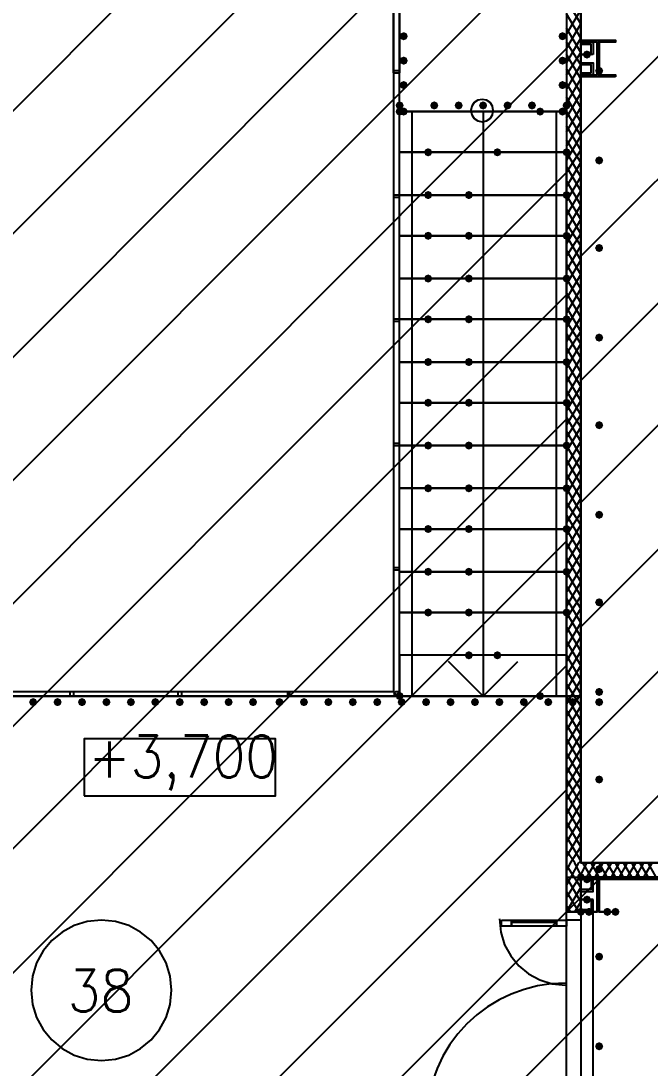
# Model space of a CAD drawing. Header units: millimetres. Extents: x 0 to 420, y 0 to 297.
# Drawn here: x 247.23 to 260.31, y 197.88 to 219.65 of the extents above; entities that cross this region are included whole.
import ezdxf

# ---------------------------------------------------------------- set-up
doc = ezdxf.new("R2010")
doc.units = ezdxf.units.MM
doc.layers.get('0').update_dxf_attribs({"linetype": 'CONTINUOUS'})
doc.styles.get("Standard").update_dxf_attribs({"font": 'STANDARD'})

msp = doc.modelspace()

# ---------------------------------------------------------------- hatches: boundary and pattern name
at = {"true_color": 0x000007}
for points in [[(255.27, 219.329), (255.245129, 219.269204), (255.185333, 219.244333), (255.125538, 219.269204), (255.100667, 219.329), (255.125537, 219.388796), (255.185333, 219.413667), (255.245129, 219.388796)], [(258.572, 219.329), (258.547129, 219.269204), (258.487333, 219.244333), (258.427537, 219.269204), (258.402667, 219.329), (258.427537, 219.388796), (258.487333, 219.413667), (258.547129, 219.388796)], [(259.08, 218.948), (259.055129, 218.888204), (258.995333, 218.863333), (258.935538, 218.888204), (258.910667, 218.948), (258.935537, 219.007796), (258.995333, 219.032667), (259.055129, 219.007796)], [(255.27, 218.821), (255.245129, 218.761204), (255.185333, 218.736333), (255.125538, 218.761204), (255.100667, 218.821), (255.125537, 218.880796), (255.185333, 218.905667), (255.245129, 218.880796)], [(258.572, 218.821), (258.547129, 218.761204), (258.487333, 218.736333), (258.427537, 218.761204), (258.402667, 218.821), (258.427537, 218.880796), (258.487333, 218.905667), (258.547129, 218.880796)], [(259.334, 218.609333), (259.309129, 218.549537), (259.249333, 218.524667), (259.189538, 218.549537), (259.164667, 218.609333), (259.189537, 218.669129), (259.249333, 218.694), (259.309129, 218.669129)], [(255.27, 218.313), (255.245129, 218.253204), (255.185333, 218.228333), (255.125538, 218.253204), (255.100667, 218.313), (255.125537, 218.372796), (255.185333, 218.397667), (255.245129, 218.372796)], [(258.572, 218.313), (258.547129, 218.253204), (258.487333, 218.228333), (258.427537, 218.253204), (258.402667, 218.313), (258.427537, 218.372796), (258.487333, 218.397667), (258.547129, 218.372796)], [(255.185333, 217.889667), (255.160462, 217.829871), (255.100667, 217.805), (255.040871, 217.829871), (255.016, 217.889667), (255.040871, 217.949462), (255.100667, 217.974333), (255.160462, 217.949463)], [(255.905, 217.889667), (255.880129, 217.829871), (255.820333, 217.805), (255.760538, 217.829871), (255.735667, 217.889667), (255.760537, 217.949462), (255.820333, 217.974333), (255.880129, 217.949463)], [(256.413, 217.889667), (256.388129, 217.829871), (256.328333, 217.805), (256.268537, 217.829871), (256.243667, 217.889667), (256.268537, 217.949462), (256.328333, 217.974333), (256.388129, 217.949463)], [(256.921, 217.889667), (256.896129, 217.829871), (256.836333, 217.805), (256.776538, 217.829871), (256.751667, 217.889667), (256.776537, 217.949462), (256.836333, 217.974333), (256.896129, 217.949463)], [(257.429, 217.889667), (257.404129, 217.829871), (257.344333, 217.805), (257.284538, 217.829871), (257.259667, 217.889667), (257.284537, 217.949462), (257.344333, 217.974333), (257.404129, 217.949463)], [(257.937, 217.889667), (257.912129, 217.829871), (257.852333, 217.805), (257.792537, 217.829871), (257.767667, 217.889667), (257.792537, 217.949462), (257.852333, 217.974333), (257.912129, 217.949463)], [(258.656667, 217.889667), (258.631796, 217.829871), (258.572, 217.805), (258.512204, 217.829871), (258.487333, 217.889667), (258.512204, 217.949462), (258.572, 217.974333), (258.631796, 217.949463)], [(255.27, 217.762667), (255.245129, 217.702871), (255.185333, 217.678), (255.125538, 217.702871), (255.100667, 217.762667), (255.125537, 217.822462), (255.185333, 217.847333), (255.245129, 217.822463)], [(258.572, 217.762667), (258.547129, 217.702871), (258.487333, 217.678), (258.427537, 217.702871), (258.402667, 217.762667), (258.427537, 217.822462), (258.487333, 217.847333), (258.547129, 217.822463)], [(259.334, 216.746667), (259.309129, 216.686871), (259.249333, 216.662), (259.189538, 216.686871), (259.164667, 216.746667), (259.189537, 216.806462), (259.249333, 216.831333), (259.309129, 216.806463)], [(259.334, 214.926333), (259.309129, 214.866537), (259.249333, 214.841667), (259.189538, 214.866537), (259.164667, 214.926333), (259.189537, 214.986129), (259.249333, 215.011), (259.309129, 214.986129)], [(259.334, 213.063667), (259.309129, 213.003871), (259.249333, 212.979), (259.189538, 213.003871), (259.164667, 213.063667), (259.189537, 213.123462), (259.249333, 213.148333), (259.309129, 213.123463)], [(259.334, 211.243333), (259.309129, 211.183538), (259.249333, 211.158667), (259.189538, 211.183538), (259.164667, 211.243333), (259.189537, 211.303129), (259.249333, 211.328), (259.309129, 211.303129)], [(259.334, 209.380667), (259.309129, 209.320871), (259.249333, 209.296), (259.189538, 209.320871), (259.164667, 209.380667), (259.189537, 209.440462), (259.249333, 209.465333), (259.309129, 209.440463)], [(259.334, 207.560333), (259.309129, 207.500537), (259.249333, 207.475667), (259.189538, 207.500537), (259.164667, 207.560333), (259.189537, 207.620129), (259.249333, 207.645), (259.309129, 207.620129)], [(259.334, 205.697667), (259.309129, 205.637871), (259.249333, 205.613), (259.189538, 205.637871), (259.164667, 205.697667), (259.189537, 205.757462), (259.249333, 205.782333), (259.309129, 205.757463)], [(247.565333, 205.486), (247.540462, 205.426204), (247.480667, 205.401333), (247.420871, 205.426204), (247.396, 205.486), (247.420871, 205.545796), (247.480667, 205.570667), (247.540462, 205.545796)], [(248.073333, 205.486), (248.048462, 205.426204), (247.988667, 205.401333), (247.928871, 205.426204), (247.904, 205.486), (247.928871, 205.545796), (247.988667, 205.570667), (248.048462, 205.545796)], [(248.581333, 205.486), (248.556462, 205.426204), (248.496667, 205.401333), (248.436871, 205.426204), (248.412, 205.486), (248.436871, 205.545796), (248.496667, 205.570667), (248.556462, 205.545796)], [(249.089333, 205.486), (249.064462, 205.426204), (249.004667, 205.401333), (248.944871, 205.426204), (248.92, 205.486), (248.944871, 205.545796), (249.004667, 205.570667), (249.064462, 205.545796)], [(249.597333, 205.486), (249.572462, 205.426204), (249.512667, 205.401333), (249.452871, 205.426204), (249.428, 205.486), (249.452871, 205.545796), (249.512667, 205.570667), (249.572462, 205.545796)], [(250.105333, 205.486), (250.080462, 205.426204), (250.020667, 205.401333), (249.960871, 205.426204), (249.936, 205.486), (249.960871, 205.545796), (250.020667, 205.570667), (250.080462, 205.545796)], [(250.613333, 205.486), (250.588462, 205.426204), (250.528667, 205.401333), (250.468871, 205.426204), (250.444, 205.486), (250.468871, 205.545796), (250.528667, 205.570667), (250.588462, 205.545796)], [(251.121333, 205.486), (251.096462, 205.426204), (251.036667, 205.401333), (250.976871, 205.426204), (250.952, 205.486), (250.976871, 205.545796), (251.036667, 205.570667), (251.096462, 205.545796)], [(251.629333, 205.486), (251.604463, 205.426204), (251.544667, 205.401333), (251.484871, 205.426204), (251.46, 205.486), (251.484871, 205.545796), (251.544667, 205.570667), (251.604462, 205.545796)], [(252.137333, 205.486), (252.112462, 205.426204), (252.052667, 205.401333), (251.992871, 205.426204), (251.968, 205.486), (251.992871, 205.545796), (252.052667, 205.570667), (252.112462, 205.545796)], [(252.687667, 205.486), (252.662796, 205.426204), (252.603, 205.401333), (252.543204, 205.426204), (252.518333, 205.486), (252.543204, 205.545796), (252.603, 205.570667), (252.662796, 205.545796)], [(253.195667, 205.486), (253.170796, 205.426204), (253.111, 205.401333), (253.051204, 205.426204), (253.026333, 205.486), (253.051204, 205.545796), (253.111, 205.570667), (253.170796, 205.545796)], [(253.703667, 205.486), (253.678796, 205.426204), (253.619, 205.401333), (253.559204, 205.426204), (253.534333, 205.486), (253.559204, 205.545796), (253.619, 205.570667), (253.678796, 205.545796)], [(254.211667, 205.486), (254.186796, 205.426204), (254.127, 205.401333), (254.067204, 205.426204), (254.042333, 205.486), (254.067204, 205.545796), (254.127, 205.570667), (254.186796, 205.545796)], [(254.719667, 205.486), (254.694796, 205.426204), (254.635, 205.401333), (254.575204, 205.426204), (254.550333, 205.486), (254.575204, 205.545796), (254.635, 205.570667), (254.694796, 205.545796)], [(255.227667, 205.486), (255.202796, 205.426204), (255.143, 205.401333), (255.083204, 205.426204), (255.058333, 205.486), (255.083204, 205.545796), (255.143, 205.570667), (255.202796, 205.545796)], [(255.735667, 205.486), (255.710796, 205.426204), (255.651, 205.401333), (255.591204, 205.426204), (255.566333, 205.486), (255.591204, 205.545796), (255.651, 205.570667), (255.710796, 205.545796)], [(256.243667, 205.486), (256.218796, 205.426204), (256.159, 205.401333), (256.099204, 205.426204), (256.074333, 205.486), (256.099204, 205.545796), (256.159, 205.570667), (256.218796, 205.545796)], [(256.751667, 205.486), (256.726796, 205.426204), (256.667, 205.401333), (256.607204, 205.426204), (256.582333, 205.486), (256.607204, 205.545796), (256.667, 205.570667), (256.726796, 205.545796)], [(257.259667, 205.486), (257.234796, 205.426204), (257.175, 205.401333), (257.115204, 205.426204), (257.090333, 205.486), (257.115204, 205.545796), (257.175, 205.570667), (257.234796, 205.545796)], [(257.767667, 205.486), (257.742796, 205.426204), (257.683, 205.401333), (257.623204, 205.426204), (257.598333, 205.486), (257.623204, 205.545796), (257.683, 205.570667), (257.742796, 205.545796)], [(258.275667, 205.486), (258.250796, 205.426204), (258.191, 205.401333), (258.131204, 205.426204), (258.106333, 205.486), (258.131204, 205.545796), (258.191, 205.570667), (258.250796, 205.545796)], [(258.783667, 205.486), (258.758796, 205.426204), (258.699, 205.401333), (258.639204, 205.426204), (258.614333, 205.486), (258.639204, 205.545796), (258.699, 205.570667), (258.758796, 205.545796)], [(259.334, 205.486), (259.309129, 205.426204), (259.249333, 205.401333), (259.189538, 205.426204), (259.164667, 205.486), (259.189537, 205.545796), (259.249333, 205.570667), (259.309129, 205.545796)], [(259.334, 203.877333), (259.309129, 203.817537), (259.249333, 203.792667), (259.189538, 203.817537), (259.164667, 203.877333), (259.189537, 203.937129), (259.249333, 203.962), (259.309129, 203.937129)], [(259.334, 202.014667), (259.309129, 201.954871), (259.249333, 201.93), (259.189538, 201.954871), (259.164667, 202.014667), (259.189537, 202.074462), (259.249333, 202.099333), (259.309129, 202.074463)], [(259.08, 201.803), (259.055129, 201.743204), (258.995333, 201.718333), (258.935538, 201.743204), (258.910667, 201.803), (258.935537, 201.862796), (258.995333, 201.887667), (259.055129, 201.862796)], [(259.08, 201.379667), (259.055129, 201.319871), (258.995333, 201.295), (258.935538, 201.319871), (258.910667, 201.379667), (258.935537, 201.439462), (258.995333, 201.464333), (259.055129, 201.439463)], [(258.953, 201.125667), (258.928129, 201.065871), (258.868333, 201.041), (258.808538, 201.065871), (258.783667, 201.125667), (258.808537, 201.185462), (258.868333, 201.210333), (258.928129, 201.185463)], [(259.122333, 201.125667), (259.097463, 201.065871), (259.037667, 201.041), (258.977871, 201.065871), (258.953, 201.125667), (258.977871, 201.185462), (259.037667, 201.210333), (259.097462, 201.185463)], [(259.503333, 201.125667), (259.478462, 201.065871), (259.418667, 201.041), (259.358871, 201.065871), (259.334, 201.125667), (259.358871, 201.185462), (259.418667, 201.210333), (259.478462, 201.185463)], [(259.672667, 201.125667), (259.647796, 201.065871), (259.588, 201.041), (259.528204, 201.065871), (259.503333, 201.125667), (259.528204, 201.185462), (259.588, 201.210333), (259.647796, 201.185463)], [(259.334, 200.194333), (259.309129, 200.134537), (259.249333, 200.109667), (259.189538, 200.134537), (259.164667, 200.194333), (259.189537, 200.254129), (259.249333, 200.279), (259.309129, 200.254129)], [(259.334, 198.331667), (259.309129, 198.271871), (259.249333, 198.247), (259.189538, 198.271871), (259.164667, 198.331667), (259.189537, 198.391462), (259.249333, 198.416333), (259.309129, 198.391463)]]:
    msp.add_hatch(color=0, dxfattribs=at).paths.add_polyline_path(points, flags=0)
at = {"true_color": 0x0000fe}
for points in [[(255.185333, 217.762667), (255.160462, 217.702871), (255.100667, 217.678), (255.040871, 217.702871), (255.016, 217.762667), (255.040871, 217.822462), (255.100667, 217.847333), (255.160462, 217.822463)], [(255.185333, 217.762667), (255.160462, 217.702871), (255.100667, 217.678), (255.040871, 217.702871), (255.016, 217.762667), (255.040871, 217.822462), (255.100667, 217.847333), (255.160462, 217.822463)], [(258.106333, 217.762667), (258.081462, 217.702871), (258.021667, 217.678), (257.961871, 217.702871), (257.937, 217.762667), (257.961871, 217.822462), (258.021667, 217.847333), (258.081462, 217.822463)], [(255.778, 216.916), (255.753129, 216.856204), (255.693333, 216.831333), (255.633537, 216.856204), (255.608667, 216.916), (255.633537, 216.975796), (255.693333, 217.000667), (255.753129, 216.975796)], [(257.217333, 216.916), (257.192462, 216.856204), (257.132667, 216.831333), (257.072871, 216.856204), (257.048, 216.916), (257.072871, 216.975796), (257.132667, 217.000667), (257.192462, 216.975796)], [(258.656667, 216.916), (258.631796, 216.856204), (258.572, 216.831333), (258.512204, 216.856204), (258.487333, 216.916), (258.512204, 216.975796), (258.572, 217.000667), (258.631796, 216.975796)], [(255.778, 216.027), (255.753129, 215.967204), (255.693333, 215.942333), (255.633537, 215.967204), (255.608667, 216.027), (255.633537, 216.086796), (255.693333, 216.111667), (255.753129, 216.086796)], [(256.624667, 216.027), (256.599796, 215.967204), (256.54, 215.942333), (256.480204, 215.967204), (256.455333, 216.027), (256.480204, 216.086796), (256.54, 216.111667), (256.599796, 216.086796)], [(258.656667, 216.027), (258.631796, 215.967204), (258.572, 215.942333), (258.512204, 215.967204), (258.487333, 216.027), (258.512204, 216.086796), (258.572, 216.111667), (258.631796, 216.086796)], [(258.656667, 216.027), (258.631796, 215.967204), (258.572, 215.942333), (258.512204, 215.967204), (258.487333, 216.027), (258.512204, 216.086796), (258.572, 216.111667), (258.631796, 216.086796)], [(255.778, 215.180333), (255.753129, 215.120537), (255.693333, 215.095667), (255.633537, 215.120537), (255.608667, 215.180333), (255.633537, 215.240129), (255.693333, 215.265), (255.753129, 215.240129)], [(256.624667, 215.180333), (256.599796, 215.120537), (256.54, 215.095667), (256.480204, 215.120537), (256.455333, 215.180333), (256.480204, 215.240129), (256.54, 215.265), (256.599796, 215.240129)], [(258.656667, 215.180333), (258.631796, 215.120537), (258.572, 215.095667), (258.512204, 215.120537), (258.487333, 215.180333), (258.512204, 215.240129), (258.572, 215.265), (258.631796, 215.240129)], [(255.778, 214.291333), (255.753129, 214.231537), (255.693333, 214.206667), (255.633537, 214.231537), (255.608667, 214.291333), (255.633537, 214.351129), (255.693333, 214.376), (255.753129, 214.351129)], [(256.624667, 214.291333), (256.599796, 214.231537), (256.54, 214.206667), (256.480204, 214.231537), (256.455333, 214.291333), (256.480204, 214.351129), (256.54, 214.376), (256.599796, 214.351129)], [(258.656667, 214.291333), (258.631796, 214.231537), (258.572, 214.206667), (258.512204, 214.231537), (258.487333, 214.291333), (258.512204, 214.351129), (258.572, 214.376), (258.631796, 214.351129)], [(258.656667, 214.291333), (258.631796, 214.231537), (258.572, 214.206667), (258.512204, 214.231537), (258.487333, 214.291333), (258.512204, 214.351129), (258.572, 214.376), (258.631796, 214.351129)], [(255.778, 213.444667), (255.753129, 213.384871), (255.693333, 213.36), (255.633537, 213.384871), (255.608667, 213.444667), (255.633537, 213.504462), (255.693333, 213.529333), (255.753129, 213.504463)], [(256.624667, 213.444667), (256.599796, 213.384871), (256.54, 213.36), (256.480204, 213.384871), (256.455333, 213.444667), (256.480204, 213.504462), (256.54, 213.529333), (256.599796, 213.504463)], [(258.656667, 213.444667), (258.631796, 213.384871), (258.572, 213.36), (258.512204, 213.384871), (258.487333, 213.444667), (258.512204, 213.504462), (258.572, 213.529333), (258.631796, 213.504463)], [(258.656667, 213.444667), (258.631796, 213.384871), (258.572, 213.36), (258.512204, 213.384871), (258.487333, 213.444667), (258.512204, 213.504462), (258.572, 213.529333), (258.631796, 213.504463)], [(255.778, 212.555667), (255.753129, 212.495871), (255.693333, 212.471), (255.633537, 212.495871), (255.608667, 212.555667), (255.633537, 212.615462), (255.693333, 212.640333), (255.753129, 212.615463)], [(256.624667, 212.555667), (256.599796, 212.495871), (256.54, 212.471), (256.480204, 212.495871), (256.455333, 212.555667), (256.480204, 212.615462), (256.54, 212.640333), (256.599796, 212.615463)], [(258.656667, 212.555667), (258.631796, 212.495871), (258.572, 212.471), (258.512204, 212.495871), (258.487333, 212.555667), (258.512204, 212.615462), (258.572, 212.640333), (258.631796, 212.615463)], [(258.656667, 212.555667), (258.631796, 212.495871), (258.572, 212.471), (258.512204, 212.495871), (258.487333, 212.555667), (258.512204, 212.615462), (258.572, 212.640333), (258.631796, 212.615463)], [(255.778, 211.709), (255.753129, 211.649204), (255.693333, 211.624333), (255.633537, 211.649204), (255.608667, 211.709), (255.633537, 211.768796), (255.693333, 211.793667), (255.753129, 211.768796)], [(256.624667, 211.709), (256.599796, 211.649204), (256.54, 211.624333), (256.480204, 211.649204), (256.455333, 211.709), (256.480204, 211.768796), (256.54, 211.793667), (256.599796, 211.768796)], [(258.656667, 211.709), (258.631796, 211.649204), (258.572, 211.624333), (258.512204, 211.649204), (258.487333, 211.709), (258.512204, 211.768796), (258.572, 211.793667), (258.631796, 211.768796)], [(258.656667, 211.709), (258.631796, 211.649204), (258.572, 211.624333), (258.512204, 211.649204), (258.487333, 211.709), (258.512204, 211.768796), (258.572, 211.793667), (258.631796, 211.768796)], [(255.778, 210.82), (255.753129, 210.760204), (255.693333, 210.735333), (255.633537, 210.760204), (255.608667, 210.82), (255.633537, 210.879796), (255.693333, 210.904667), (255.753129, 210.879796)], [(256.624667, 210.82), (256.599796, 210.760204), (256.54, 210.735333), (256.480204, 210.760204), (256.455333, 210.82), (256.480204, 210.879796), (256.54, 210.904667), (256.599796, 210.879796)], [(258.656667, 210.82), (258.631796, 210.760204), (258.572, 210.735333), (258.512204, 210.760204), (258.487333, 210.82), (258.512204, 210.879796), (258.572, 210.904667), (258.631796, 210.879796)], [(255.778, 209.931), (255.753129, 209.871204), (255.693333, 209.846333), (255.633537, 209.871204), (255.608667, 209.931), (255.633537, 209.990796), (255.693333, 210.015667), (255.753129, 209.990796)], [(256.624667, 209.931), (256.599796, 209.871204), (256.54, 209.846333), (256.480204, 209.871204), (256.455333, 209.931), (256.480204, 209.990796), (256.54, 210.015667), (256.599796, 209.990796)], [(258.656667, 209.931), (258.631796, 209.871204), (258.572, 209.846333), (258.512204, 209.871204), (258.487333, 209.931), (258.512204, 209.990796), (258.572, 210.015667), (258.631796, 209.990796)], [(258.656667, 209.931), (258.631796, 209.871204), (258.572, 209.846333), (258.512204, 209.871204), (258.487333, 209.931), (258.512204, 209.990796), (258.572, 210.015667), (258.631796, 209.990796)], [(255.778, 209.084333), (255.753129, 209.024538), (255.693333, 208.999667), (255.633537, 209.024538), (255.608667, 209.084333), (255.633537, 209.144129), (255.693333, 209.169), (255.753129, 209.144129)], [(256.624667, 209.084333), (256.599796, 209.024538), (256.54, 208.999667), (256.480204, 209.024538), (256.455333, 209.084333), (256.480204, 209.144129), (256.54, 209.169), (256.599796, 209.144129)], [(258.656667, 209.084333), (258.631796, 209.024538), (258.572, 208.999667), (258.512204, 209.024538), (258.487333, 209.084333), (258.512204, 209.144129), (258.572, 209.169), (258.631796, 209.144129)], [(258.656667, 209.084333), (258.631796, 209.024538), (258.572, 208.999667), (258.512204, 209.024538), (258.487333, 209.084333), (258.512204, 209.144129), (258.572, 209.169), (258.631796, 209.144129)], [(255.778, 208.195333), (255.753129, 208.135537), (255.693333, 208.110667), (255.633537, 208.135537), (255.608667, 208.195333), (255.633537, 208.255129), (255.693333, 208.28), (255.753129, 208.255129)], [(256.624667, 208.195333), (256.599796, 208.135537), (256.54, 208.110667), (256.480204, 208.135537), (256.455333, 208.195333), (256.480204, 208.255129), (256.54, 208.28), (256.599796, 208.255129)], [(258.656667, 208.195333), (258.631796, 208.135537), (258.572, 208.110667), (258.512204, 208.135537), (258.487333, 208.195333), (258.512204, 208.255129), (258.572, 208.28), (258.631796, 208.255129)], [(258.656667, 208.195333), (258.631796, 208.135537), (258.572, 208.110667), (258.512204, 208.135537), (258.487333, 208.195333), (258.512204, 208.255129), (258.572, 208.28), (258.631796, 208.255129)], [(255.778, 207.348667), (255.753129, 207.288871), (255.693333, 207.264), (255.633537, 207.288871), (255.608667, 207.348667), (255.633537, 207.408462), (255.693333, 207.433333), (255.753129, 207.408463)], [(256.624667, 207.348667), (256.599796, 207.288871), (256.54, 207.264), (256.480204, 207.288871), (256.455333, 207.348667), (256.480204, 207.408462), (256.54, 207.433333), (256.599796, 207.408463)], [(258.656667, 207.348667), (258.631796, 207.288871), (258.572, 207.264), (258.512204, 207.288871), (258.487333, 207.348667), (258.512204, 207.408462), (258.572, 207.433333), (258.631796, 207.408463)], [(256.624667, 206.459667), (256.599796, 206.399871), (256.54, 206.375), (256.480204, 206.399871), (256.455333, 206.459667), (256.480204, 206.519462), (256.54, 206.544333), (256.599796, 206.519463)], [(257.217333, 206.459667), (257.192462, 206.399871), (257.132667, 206.375), (257.072871, 206.399871), (257.048, 206.459667), (257.072871, 206.519462), (257.132667, 206.544333), (257.192462, 206.519463)], [(255.185333, 205.613), (255.160462, 205.553204), (255.100667, 205.528333), (255.040871, 205.553204), (255.016, 205.613), (255.040871, 205.672796), (255.100667, 205.697667), (255.160462, 205.672796)], [(258.106333, 205.613), (258.081462, 205.553204), (258.021667, 205.528333), (257.961871, 205.553204), (257.937, 205.613), (257.961871, 205.672796), (258.021667, 205.697667), (258.081462, 205.672796)], [(258.953, 201.845333), (258.928129, 201.785537), (258.868333, 201.760667), (258.808538, 201.785537), (258.783667, 201.845333), (258.808537, 201.905129), (258.868333, 201.93), (258.928129, 201.905129)], [(258.953, 201.845333), (258.928129, 201.785537), (258.868333, 201.760667), (258.808538, 201.785537), (258.783667, 201.845333), (258.808537, 201.905129), (258.868333, 201.93), (258.928129, 201.905129)]]:
    msp.add_hatch(color=0, dxfattribs=at).paths.add_polyline_path(points, flags=0)
at = {"true_color": 0x000007}
h = msp.add_hatch(color=0, dxfattribs=at)
h.paths.add_polyline_path([(266.446, 201.845333), (258.868333, 201.845333), (266.446, 201.803)], flags=0)
h.paths.add_polyline_path([(258.868333, 201.845333), (266.446, 201.803), (258.868333, 201.803)], flags=0)

# ---------------------------------------------------------------- linework, layer by layer
at = {"color": 0, "true_color": 0x000007}
for points in [[(392.938, 236.601), (258.868333, 236.601), (258.868333, 205.613), (242.189, 205.613), (242.189, 236.601), (108.161667, 236.601), (108.161667, 119.972667), (242.189, 119.972667), (242.189, 150.960667), (258.868333, 150.960667), (258.868333, 119.972667), (392.938, 119.972667)], [(242.189, 236.262333), (242.189, 205.613), (258.868333, 205.613), (258.868333, 236.262333), (392.557, 236.262333), (392.557, 120.311333), (258.868333, 120.311333), (258.868333, 150.960667), (242.189, 150.960667), (242.189, 120.311333), (108.500333, 120.311333), (108.500333, 236.262333)], [(245.956667, 221.234), (245.956667, 229.065667), (246.083667, 229.065667), (246.083667, 221.234), (246.083667, 229.065667), (245.956667, 229.065667), (245.956667, 221.234), (245.956667, 218.567), (245.956667, 205.613), (255.100667, 205.613), (255.100667, 218.567), (255.100667, 221.234), (255.100667, 229.065667), (254.973667, 229.065667), (254.973667, 221.234), (254.973667, 218.567), (254.973667, 205.697667), (246.083667, 205.697667), (246.083667, 218.567), (246.083667, 221.234), (246.083667, 229.065667), (245.956667, 229.065667)], [(258.572, 217.762667), (255.100667, 217.762667), (255.100667, 220.387333), (258.572, 220.387333)], [(259.588, 218.482333), (258.868333, 218.482333), (258.868333, 218.524667), (259.207, 218.524667), (259.207, 219.202), (258.868333, 219.202), (258.868333, 219.244333), (259.588, 219.244333), (259.588, 219.202), (259.249333, 219.202), (259.249333, 218.524667), (259.588, 218.524667)], [(259.122333, 218.948), (258.868333, 218.948), (258.868333, 219.202), (259.122333, 219.202)], [(259.08, 218.948), (259.08, 219.159667), (258.868333, 219.159667), (258.868333, 218.948)], [(259.122333, 218.524667), (258.868333, 218.524667), (258.868333, 218.778667), (259.122333, 218.778667)], [(255.100667, 218.609333), (254.973667, 218.609333), (254.973667, 218.567), (255.100667, 218.567)], [(259.08, 218.567), (259.08, 218.736333), (258.868333, 218.736333), (258.868333, 218.567)], [(255.354667, 217.762667), (255.354667, 205.613), (255.100667, 205.613), (255.100667, 217.762667)], [(258.572, 216.916), (255.100667, 216.916), (255.100667, 217.762667), (258.572, 217.762667)], [(258.572, 217.762667), (258.572, 205.613), (258.360333, 205.613), (258.360333, 217.762667)], [(258.572, 216.027), (255.100667, 216.027), (255.100667, 216.916), (258.572, 216.916)], [(255.100667, 216.027), (254.973667, 216.027), (254.973667, 215.984667), (255.100667, 215.984667)], [(258.572, 215.180333), (255.100667, 215.180333), (255.100667, 216.027), (258.572, 216.027)], [(258.572, 214.291333), (255.100667, 214.291333), (255.100667, 215.180333), (258.572, 215.180333)], [(258.572, 213.444667), (255.100667, 213.444667), (255.100667, 214.291333), (258.572, 214.291333)], [(255.100667, 213.444667), (254.973667, 213.444667), (254.973667, 213.402333), (255.100667, 213.402333)], [(258.572, 212.555667), (255.100667, 212.555667), (255.100667, 213.444667), (258.572, 213.444667)], [(258.572, 211.709), (255.100667, 211.709), (255.100667, 212.555667), (258.572, 212.555667)], [(258.572, 210.82), (255.100667, 210.82), (255.100667, 211.709), (258.572, 211.709)], [(255.100667, 210.862333), (254.973667, 210.862333), (254.973667, 210.82), (255.100667, 210.82)], [(258.572, 209.931), (255.100667, 209.931), (255.100667, 210.82), (258.572, 210.82)], [(258.572, 209.084333), (255.100667, 209.084333), (255.100667, 209.931), (258.572, 209.931)], [(258.572, 208.195333), (255.100667, 208.195333), (255.100667, 209.084333), (258.572, 209.084333)], [(255.100667, 208.28), (254.973667, 208.28), (254.973667, 208.237667), (255.100667, 208.237667)], [(258.572, 207.348667), (255.100667, 207.348667), (255.100667, 208.195333), (258.572, 208.195333)], [(255.100667, 206.459667), (255.100667, 205.613), (258.572, 205.613), (258.572, 206.459667), (255.100667, 206.459667), (255.100667, 207.348667), (258.572, 207.348667), (258.572, 206.459667)], [(248.327333, 205.613), (248.327333, 205.697667), (248.242667, 205.697667), (248.242667, 205.613)], [(250.571, 205.613), (250.571, 205.697667), (250.486333, 205.697667), (250.486333, 205.613)], [(252.814667, 205.613), (252.814667, 205.697667), (252.772333, 205.697667), (252.772333, 205.613)], [(254.973667, 205.655333), (255.016, 205.655333), (255.016, 205.613), (255.058333, 205.613), (255.058333, 205.655333), (255.100667, 205.655333), (255.100667, 205.697667), (255.058333, 205.697667), (255.016, 205.697667)], [(248.539, 203.538667), (252.518333, 203.538667), (252.518333, 204.724), (248.539, 204.724)], [(266.446, 201.845333), (258.868333, 201.845333), (266.446, 201.803)], [(258.868333, 201.845333), (266.446, 201.803), (258.868333, 201.803)], [(259.588, 201.125667), (258.868333, 201.125667), (259.207, 201.125667), (259.207, 201.803), (258.868333, 201.803), (258.868333, 201.845333), (259.588, 201.845333), (259.588, 201.803), (259.249333, 201.803), (259.249333, 201.125667)], [(266.446, 201.845333), (258.868333, 201.845333), (258.868333, 201.803), (266.446, 201.803)], [(266.446, 201.845333), (258.868333, 201.845333), (258.868333, 201.803), (266.446, 201.803)], [(259.122333, 201.803), (258.868333, 201.803), (258.868333, 201.549), (259.122333, 201.549)], [(259.08, 201.803), (259.08, 201.591333), (258.868333, 201.591333), (258.868333, 201.803)], [(259.122333, 201.379667), (258.868333, 201.379667), (258.868333, 201.125667), (259.122333, 201.125667)], [(259.08, 201.379667), (259.08, 201.168), (258.868333, 201.168), (258.868333, 201.379667)], [(257.217333, 200.956333), (257.429, 200.956333), (257.429, 200.829333), (257.217333, 200.829333)], [(257.429, 200.956333), (258.360333, 200.956333), (258.360333, 200.914), (257.429, 200.914)], [(258.572, 200.829333), (258.360333, 200.829333), (258.360333, 200.956333), (258.572, 200.956333)], [(258.868333, 200.956333), (258.572, 200.956333), (258.572, 201.125667), (258.868333, 201.125667)], [(258.868333, 201.125667), (258.572, 201.125667)], [(257.429, 200.914), (258.360333, 200.914), (258.360333, 200.829333), (257.429, 200.829333)]]:
    msp.add_lwpolyline(points, close=True, dxfattribs=at)
at = {"color": 0, "true_color": 0x000006}
msp.add_lwpolyline([(242.527667, 236.600999), (258.572001, 236.600999), (258.572001, 201.845333), (392.938, 201.845333), (392.938, 154.728333), (258.572001, 154.728333), (258.572001, 119.972666), (242.485334, 119.972666), (242.485334, 154.770666), (108.161668, 154.770666), (108.161668, 201.802999), (242.189001, 201.802999), (242.527667, 201.802999)], close=True, dxfattribs=at)
at = {"color": 0, "true_color": 0x000007}
for points in [[(258.572, 236.601), (258.572, 202.141667)], [(258.868333, 202.141667), (258.868333, 236.601)], [(255.100667, 221.234), (255.100667, 218.567), (255.100667, 221.234), (255.100667, 229.065667), (254.973667, 229.065667), (254.973667, 221.234), (254.973667, 218.567), (254.973667, 221.234)], [(255.100667, 221.234), (255.100667, 218.567), (255.100667, 221.234), (255.100667, 229.065667), (254.973667, 229.065667), (254.973667, 221.234), (254.973667, 218.567), (254.973667, 221.234)], [(258.868333, 219.583), (258.572, 220.091)], [(258.572, 219.371333), (258.868333, 219.879333)], [(258.868333, 219.286667), (258.572, 219.794667)], [(258.572, 219.075), (258.868333, 219.583)], [(258.868333, 218.990333), (258.572, 219.498333)], [(258.572, 218.778667), (258.868333, 219.286667)], [(258.868333, 218.736333), (258.572, 219.202)], [(258.868333, 219.202), (258.868333, 219.244333)], [(258.995333, 219.159667), (258.995333, 219.202)], [(259.08, 219.202), (259.08, 219.244333)], [(259.249333, 218.482333), (259.249333, 219.244333)], [(259.418667, 219.202), (259.418667, 219.244333)], [(259.588, 219.202), (259.588, 219.244333)], [(258.572, 218.524667), (258.868333, 218.990333)], [(258.868333, 218.44), (258.572, 218.948)], [(258.995333, 218.736333), (258.995333, 218.778667)], [(254.973667, 218.567), (254.973667, 205.697667)], [(254.973667, 218.567), (254.973667, 205.697667)], [(254.973667, 218.567), (254.973667, 205.697667)], [(254.973667, 218.567), (254.973667, 205.697667)], [(255.100667, 205.613), (255.100667, 218.567)], [(255.100667, 205.613), (255.100667, 218.567)], [(255.100667, 205.613), (255.100667, 218.567)], [(255.100667, 205.613), (255.100667, 218.567)], [(258.572, 218.228333), (258.868333, 218.736333)], [(258.868333, 218.143667), (258.572, 218.651667)], [(258.995333, 218.524667), (258.995333, 218.567)], [(258.572, 217.932), (258.868333, 218.44)], [(258.868333, 217.847333), (258.572, 218.355333)], [(258.868333, 218.482333), (258.868333, 218.524667)], [(259.08, 218.482333), (259.08, 218.524667)], [(259.418667, 218.482333), (259.418667, 218.524667)], [(259.588, 218.482333), (259.588, 218.524667)], [(258.572, 217.635667), (258.868333, 218.143667)], [(257.048, 217.783876), (257.029681, 217.874512), (256.979775, 217.948515), (256.905762, 217.998397), (256.815124, 218.016667), (256.724488, 217.998342), (256.650485, 217.948425), (256.600603, 217.874411), (256.582333, 217.783791)], [(258.868333, 217.551), (258.572, 218.059)], [(258.572, 217.762667), (255.100667, 217.762667)], [(256.836333, 217.762667), (256.836333, 216.916), (256.836333, 206.459667), (256.836333, 205.613), (256.116667, 206.332667)], [(256.582333, 217.783791), (256.600652, 217.693155), (256.650559, 217.619151), (256.724571, 217.56927), (256.815209, 217.551), (256.905845, 217.569325), (256.979849, 217.619241), (257.02973, 217.693256), (257.048, 217.783876)], [(258.572, 217.339333), (258.868333, 217.847333)], [(258.868333, 217.254667), (258.572, 217.762667)], [(258.572, 217.043), (258.868333, 217.551)], [(258.868333, 216.958333), (258.572, 217.466333)], [(258.572, 216.746667), (258.868333, 217.254667)], [(258.868333, 216.704333), (258.572, 217.17)], [(258.572, 216.492667), (258.868333, 216.958333)], [(258.868333, 216.408), (258.572, 216.916)], [(258.572, 216.027), (258.572, 216.916)], [(258.572, 216.196333), (258.868333, 216.704333)], [(258.868333, 216.111667), (258.572, 216.619667)], [(258.572, 215.9), (258.868333, 216.408)], [(258.868333, 215.815333), (258.572, 216.323333)], [(258.572, 215.603667), (258.868333, 216.111667)], [(258.868333, 215.519), (258.572, 216.027)], [(258.572, 215.180333), (258.572, 216.027)], [(258.572, 215.307333), (258.868333, 215.815333)], [(258.868333, 215.222667), (258.572, 215.730667)], [(258.572, 215.011), (258.868333, 215.519)], [(258.868333, 214.968667), (258.572, 215.434333)], [(258.572, 214.757), (258.868333, 215.222667)], [(258.868333, 214.672333), (258.572, 215.180333)], [(258.572, 214.291333), (258.572, 215.180333)], [(258.572, 214.460667), (258.868333, 214.968667)], [(258.868333, 214.376), (258.572, 214.884)], [(258.572, 214.164333), (258.868333, 214.672333)], [(258.868333, 214.079667), (258.572, 214.587667)], [(258.572, 213.868), (258.868333, 214.376)], [(258.868333, 213.783333), (258.572, 214.291333)], [(258.572, 213.444667), (258.572, 214.291333)], [(258.572, 213.571667), (258.868333, 214.079667)], [(258.868333, 213.487), (258.572, 213.995)], [(258.572, 213.275333), (258.868333, 213.783333)], [(258.868333, 213.190667), (258.572, 213.698667)], [(258.572, 212.979), (258.868333, 213.487)], [(258.572, 212.555667), (258.572, 213.444667)], [(258.868333, 212.936667), (258.572, 213.402333)], [(258.572, 212.725), (258.868333, 213.190667)], [(258.868333, 212.640333), (258.572, 213.148333)], [(258.572, 212.428667), (258.868333, 212.936667)], [(258.868333, 212.344), (258.572, 212.852)], [(258.572, 212.132333), (258.868333, 212.640333)], [(258.868333, 212.047667), (258.572, 212.555667)], [(258.572, 211.709), (258.572, 212.555667)], [(258.572, 211.836), (258.868333, 212.344)], [(258.868333, 211.751333), (258.572, 212.259333)], [(258.572, 211.539667), (258.868333, 212.047667)], [(258.868333, 211.455), (258.572, 211.963)], [(258.572, 211.243333), (258.868333, 211.751333)], [(258.572, 210.82), (258.572, 211.709)], [(258.868333, 211.201), (258.572, 211.666667)], [(258.572, 210.989333), (258.868333, 211.455)], [(258.868333, 210.904667), (258.572, 211.412667)], [(258.572, 210.693), (258.868333, 211.201)], [(258.868333, 210.608333), (258.572, 211.116333)], [(258.572, 210.396667), (258.868333, 210.904667)], [(258.868333, 210.312), (258.572, 210.82)], [(258.572, 209.931), (258.572, 210.82)], [(258.572, 210.100333), (258.868333, 210.608333)], [(258.868333, 210.015667), (258.572, 210.523667)], [(258.572, 209.804), (258.868333, 210.312)], [(258.868333, 209.719333), (258.572, 210.227333)], [(258.572, 209.507667), (258.868333, 210.015667)], [(258.868333, 209.423), (258.572, 209.931)], [(258.572, 209.084333), (258.572, 209.931)], [(258.572, 209.211333), (258.868333, 209.719333)], [(258.868333, 209.169), (258.572, 209.634667)], [(258.572, 208.957333), (258.868333, 209.423)], [(258.868333, 208.872667), (258.572, 209.380667)], [(258.572, 208.661), (258.868333, 209.169)], [(258.868333, 208.576333), (258.572, 209.084333)], [(258.572, 208.195333), (258.572, 209.084333)], [(258.572, 208.364667), (258.868333, 208.872667)], [(258.868333, 208.28), (258.572, 208.788)], [(258.572, 208.068333), (258.868333, 208.576333)], [(258.868333, 207.983667), (258.572, 208.491667)], [(258.572, 207.772), (258.868333, 208.28)], [(258.868333, 207.687333), (258.572, 208.195333)], [(258.572, 207.348667), (258.572, 208.195333)], [(258.572, 207.475667), (258.868333, 207.983667)], [(258.868333, 207.433333), (258.572, 207.899)], [(258.572, 207.221667), (258.868333, 207.687333)], [(258.868333, 207.137), (258.572, 207.645)], [(258.572, 206.925333), (258.868333, 207.433333)], [(258.868333, 206.840667), (258.572, 207.348667)], [(258.572, 206.459667), (258.572, 207.348667)], [(258.572, 206.629), (258.868333, 207.137)], [(258.868333, 206.544333), (258.572, 207.052333)], [(258.572, 206.332667), (258.868333, 206.840667)], [(258.868333, 206.248), (258.572, 206.756)], [(255.100667, 206.459667), (255.100667, 205.613)], [(258.572, 206.036333), (258.868333, 206.544333)], [(258.868333, 205.951667), (258.572, 206.459667)], [(256.836333, 205.613), (257.556, 206.332667)], [(258.572, 205.74), (258.868333, 206.248)], [(258.868333, 205.655333), (258.572, 206.163333)], [(258.572, 205.443667), (258.868333, 205.951667)], [(258.868333, 205.401333), (258.572, 205.867)], [(245.956667, 205.613), (255.100667, 205.613)], [(245.956667, 205.613), (255.100667, 205.613)], [(245.956667, 205.613), (255.100667, 205.613)], [(245.956667, 205.613), (255.100667, 205.613)], [(254.973667, 205.697667), (246.083667, 205.697667)], [(254.973667, 205.697667), (246.083667, 205.697667)], [(254.973667, 205.697667), (246.083667, 205.697667)], [(254.973667, 205.697667), (246.083667, 205.697667)], [(258.572, 205.189667), (258.868333, 205.655333)], [(258.868333, 205.105), (258.572, 205.613)], [(258.572, 204.893333), (258.868333, 205.401333)], [(258.868333, 204.808667), (258.572, 205.316667)], [(258.572, 204.597), (258.868333, 205.105)], [(258.868333, 204.512333), (258.572, 205.020333)], [(258.572, 204.300667), (258.868333, 204.808667)], [(258.868333, 204.216), (258.572, 204.724)], [(258.572, 204.004333), (258.868333, 204.512333)], [(258.868333, 203.919667), (258.572, 204.427667)], [(258.572, 203.708), (258.868333, 204.216)], [(258.868333, 203.665667), (258.572, 204.131333)], [(258.572, 203.454), (258.868333, 203.919667)], [(258.868333, 203.369333), (258.572, 203.877333)], [(258.572, 203.157667), (258.868333, 203.665667)], [(258.868333, 203.073), (258.572, 203.581)], [(258.572, 202.861333), (258.868333, 203.369333)], [(258.868333, 202.776667), (258.572, 203.284667)], [(258.572, 202.565), (258.868333, 203.073)], [(258.868333, 202.480333), (258.572, 202.988333)], [(258.572, 202.268667), (258.868333, 202.776667)], [(258.868333, 202.184), (258.572, 202.692)], [(258.656667, 202.141667), (258.868333, 202.480333)], [(258.741333, 202.141667), (258.572, 202.395667)], [(258.572, 201.972333), (258.656667, 202.141667)], [(258.572, 201.676), (258.826, 202.141667)], [(258.572, 202.141667), (258.572, 201.125667)], [(258.868333, 201.633667), (258.572, 202.099333)], [(258.868333, 201.887667), (258.741333, 202.141667)], [(258.826, 202.141667), (258.868333, 202.184)], [(258.868333, 201.887667), (258.995333, 202.141667)], [(266.446, 202.141667), (258.868333, 202.141667)], [(259.08, 201.845333), (258.910667, 202.141667)], [(258.995333, 201.845333), (259.164667, 202.141667)], [(259.249333, 201.845333), (259.08, 202.141667)], [(259.164667, 201.845333), (259.334, 202.141667)], [(259.418667, 201.845333), (259.249333, 202.141667)], [(259.334, 201.845333), (259.503333, 202.141667)], [(259.588, 201.845333), (259.418667, 202.141667)], [(259.503333, 201.845333), (259.672667, 202.141667)], [(259.757333, 201.845333), (259.588, 202.141667)], [(259.672667, 201.845333), (259.842, 202.141667)], [(259.926667, 201.845333), (259.757333, 202.141667)], [(259.842, 201.845333), (260.011333, 202.141667)], [(260.096, 201.845333), (259.926667, 202.141667)], [(260.011333, 201.845333), (260.180667, 202.141667)], [(260.265333, 201.845333), (260.096, 202.141667)], [(260.180667, 201.845333), (260.35, 202.141667)], [(260.434667, 201.845333), (260.265333, 202.141667)], [(258.572, 201.422), (258.868333, 201.887667)], [(258.868333, 201.337333), (258.572, 201.845333)], [(258.910667, 201.845333), (258.868333, 201.887667)], [(258.868333, 201.845333), (266.446, 201.845333), (258.868333, 201.803), (266.446, 201.803)], [(258.868333, 201.803), (258.868333, 201.845333)], [(258.868333, 201.125667), (258.868333, 201.845333)], [(258.868333, 201.845333), (266.446, 201.845333)], [(259.037667, 201.803), (259.037667, 201.845333)], [(259.249333, 201.125667), (259.249333, 201.845333)], [(259.418667, 201.803), (259.418667, 201.845333)], [(259.588, 201.803), (259.588, 201.845333)], [(258.572, 201.125667), (258.868333, 201.633667)], [(258.995333, 201.591333), (258.995333, 201.549)], [(258.826, 201.125667), (258.572, 201.549)], [(258.656667, 201.125667), (258.572, 201.252667)], [(258.741333, 201.125667), (258.868333, 201.337333)], [(258.995333, 201.168), (258.995333, 201.125667)], [(250.359333, 199.495833), (250.329661, 199.790177), (250.244561, 200.064329), (250.109905, 200.312416), (249.931566, 200.528566), (249.715416, 200.706905), (249.467329, 200.841561), (249.193177, 200.926661), (248.898833, 200.956333), (248.60449, 200.926661), (248.330338, 200.841561), (248.082251, 200.706905), (247.866101, 200.528566), (247.687762, 200.312416), (247.553106, 200.064329), (247.468005, 199.790177), (247.438333, 199.495833)], [(257.175, 200.9775), (257.202952, 200.700225), (257.283121, 200.441968), (257.409974, 200.208263), (257.577976, 200.004643), (257.781597, 199.83664), (258.015301, 199.709788), (258.273558, 199.629619), (258.550833, 199.601667)], [(258.572, 201.125667), (258.868333, 201.125667)], [(258.995333, 201.125667), (258.868333, 201.125667), (258.868333, 198.839667)], [(259.122333, 198.839667), (259.122333, 201.125667), (258.995333, 201.125667)], [(257.429, 200.914), (258.360333, 200.914)], [(258.550833, 199.644), (258.254339, 199.629029), (257.96641, 199.585087), (257.688504, 199.513631), (257.422079, 199.41612), (257.168591, 199.29401), (256.9295, 199.14876), (256.706261, 198.981826), (256.500334, 198.794666), (256.313174, 198.588739), (256.14624, 198.3655), (256.00099, 198.126409), (255.87888, 197.872921), (255.781369, 197.606496), (255.709913, 197.32859), (255.665971, 197.040661), (255.651, 196.744167)], [(247.438333, 199.495833), (247.468005, 199.20149), (247.553106, 198.927338), (247.687762, 198.679251), (247.866101, 198.463101), (248.082251, 198.284762), (248.330338, 198.150106), (248.60449, 198.065005), (248.898833, 198.035333), (249.193177, 198.065005), (249.467329, 198.150106), (249.715416, 198.284762), (249.931566, 198.463101), (250.109905, 198.679251), (250.244561, 198.927338), (250.329661, 199.20149), (250.359333, 199.495833)], [(258.868333, 198.839667), (258.868333, 196.553667), (258.995333, 196.553667)], [(258.995333, 196.553667), (259.122333, 196.553667), (259.122333, 198.839667)]]:
    msp.add_lwpolyline(points, dxfattribs=at)
at = {"color": 0, "true_color": 0x00002b}
msp.add_lwpolyline([(276.479, 202.141667), (276.479, 236.601), (258.868333, 236.601), (258.868333, 202.141667)], close=True, dxfattribs=at)
at = {"color": 0, "true_color": 0x000003}
for points in [[(258.868334, 217.296999), (278.172334, 236.600999)], [(258.868334, 214.756999), (280.754667, 236.600999)], [(258.868334, 212.174666), (283.294667, 236.600999)], [(258.868334, 209.634666), (285.877001, 236.600999)], [(258.868334, 207.052333), (288.417001, 236.600999)], [(258.868334, 204.512333), (290.999334, 236.600999)], [(259.080001, 202.141666), (293.539334, 236.600999)]]:
    msp.add_lwpolyline(points, dxfattribs=at)
at = {"color": 0, "true_color": 0x0000fe}
msp.add_lwpolyline([(242.189, 236.262333), (108.500333, 236.262333), (108.500333, 120.311333), (242.189, 120.311333), (242.189, 150.960667), (258.868333, 150.960667), (258.868333, 120.311333), (392.557, 120.311333), (392.557, 236.262333), (258.868333, 236.262333), (258.868333, 205.613), (242.189, 205.613)], close=True, dxfattribs=at)
at = {"color": 0, "true_color": 0x000006}
for points in [[(242.527667, 213.232999), (258.572001, 229.319666)], [(242.527667, 210.692999), (258.572001, 226.737332)], [(242.527667, 208.110666), (258.572001, 224.197332)], [(242.527667, 205.570666), (258.572001, 221.614999)], [(242.527667, 202.988333), (258.572001, 219.074999)], [(196.850001, 154.770666), (258.572001, 216.492666)], [(199.390001, 154.770666), (258.572001, 213.952666)], [(201.972334, 154.770666), (258.572001, 211.370332)], [(204.512334, 154.770666), (258.572001, 208.830332)], [(207.094668, 154.770666), (258.572001, 206.247999)], [(209.634668, 154.770666), (258.572001, 203.665666)], [(212.217001, 154.770666), (259.291667, 201.845333)], [(214.799334, 154.770666), (261.874001, 201.845333)]]:
    msp.add_lwpolyline(points, dxfattribs=at)
at = {"color": 0, "true_color": 0x000008}
for points in [[(237.871, 218.228333), (237.871, 202.141667), (242.485333, 202.141667), (242.485333, 196.342), (258.572, 196.342), (258.572, 205.613), (242.189, 205.613), (242.189, 218.228333)], [(380.322667, 154.728333), (380.322667, 201.845333), (258.868333, 201.845333), (258.868333, 154.728333)]]:
    msp.add_lwpolyline(points, close=True, dxfattribs=at)

# ---------------------------------------------------------------- texts
at = {"color": 0, "true_color": 0x000007, "char_height": 0.872032, "attachment_point": 1}
for s, insert, width in [('+3,700', (248.62367, 204.791695), 3.43968177), ('38', (248.200337, 199.923362), 1.06581688)]:
    msp.add_mtext(s, dxfattribs=dict(at, insert=insert, width=width))

doc.saveas('drawing.dxf')
